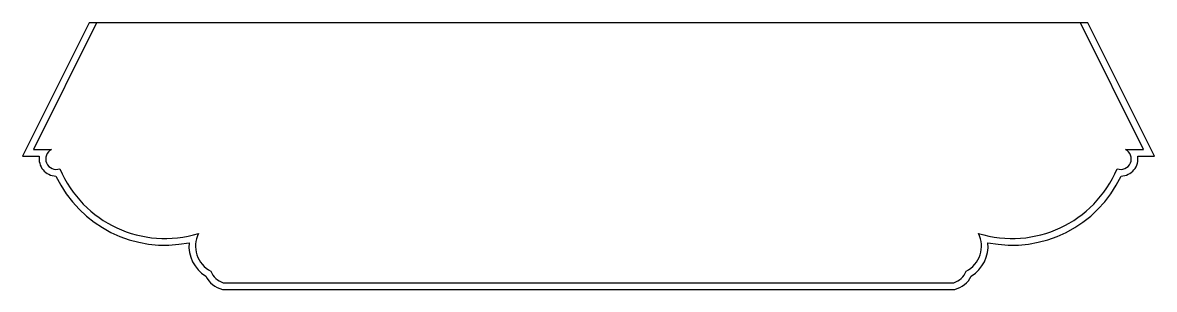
# Model space of a CAD drawing. Extents: x 7.28 to 8.98, y 10.05 to 10.45.
import ezdxf

# ---------------------------------------------------------------- set-up
doc = ezdxf.new("R2010")
doc.units = 0
doc.layers.get('0').update_dxf_attribs({"linetype": 'CONTINUOUS'})

msp = doc.modelspace()

# ---------------------------------------------------------------- linework, layer by layer
at = {"color": 0}
msp.add_lwpolyline([(8.8844, 10.4542), (8.2844, 10.4542), (7.9844, 10.4542), (7.3844, 10.4542), (7.2844, 10.2542), (7.3094, 10.2542, 0.457537), (7.3344, 10.2242, 0.346018), (7.5344, 10.1242, 0.288493), (7.5594, 10.0742, 0.222847), (7.5844, 10.0542), (7.9844, 10.0542), (8.2844, 10.0542), (8.6844, 10.0542, 0.222847), (8.7094, 10.0742, 0.288493), (8.7344, 10.1242, 0.346018), (8.9344, 10.2242, 0.457537), (8.9594, 10.2542), (8.9844, 10.2542)], format="xyb", close=True, dxfattribs=at)
msp.add_lwpolyline([(7.3955, 10.4542), (7.3005, 10.2642), (7.3279, 10.2642, 0.954083), (7.3404, 10.2352, 0.386228), (7.5487, 10.1382, 0.412227), (7.5672, 10.0813, 0.239884), (7.5856, 10.0642), (8.6831, 10.0642, 0.239884), (8.7015, 10.0813, 0.412227), (8.7201, 10.1382, 0.386228), (8.9283, 10.2352, 0.954083), (8.9408, 10.2642), (8.9682, 10.2642), (8.8732, 10.4542)], format="xyb", dxfattribs=at)

doc.saveas('drawing.dxf')
